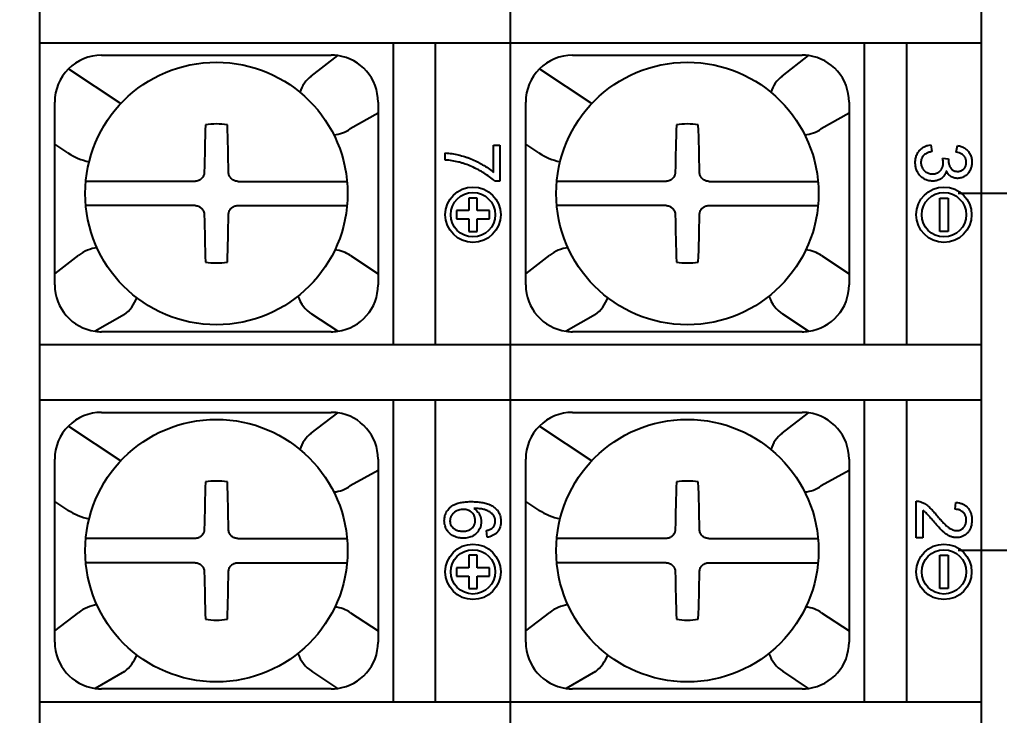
# Model space of a CAD drawing. Header units: millimetres. Extents: x 3108 to 3521, y -1583 to -1296.
# Drawn here: x 3258.38 to 3279.29, y -1423.5 to -1408.66 of the extents above; entities that cross this region are included whole.
import ezdxf

# ---------------------------------------------------------------- set-up
doc = ezdxf.new("R2010")
doc.units = ezdxf.units.MM
doc.styles.add('굴림', font='', dxfattribs={"width": 0.9})
doc.styles.get('굴림').set_extended_font_data('GulimChe')
doc.dimstyles.new('ISO-25', dxfattribs={"dimtxt": 1.7, "dimasz": 2, "dimexe": 1.25, "dimexo": 2, "dimtad": 1, "dimzin": 9, "dimdsep": 46, "dimtxsty": '굴림', "dimcen": 2.5, "dimclrd": 4, "dimclre": 4, "dimclrt": 4, "dimadec": 0, "dimazin": 0, "dimtfac": 1, "dimtmove": 0, "dimatfit": 3, "dimfxl": 1, "dimarcsym": 0})

# ---------------------------------------------------------------- blocks, each defined once
blk = doc.blocks.new('*D42')
at = {"color": 4, "lineweight": -2, "ltscale": 0.3, "transparency": 16777216}
for p, q in [((3289.005, -1404.173), (3293.217, -1404.173)), ((3291.967, -1426.173), (3291.967, -1406.173)), ((3280.905, -1428.173), (3293.217, -1428.173))]:
    blk.add_line(p, q, dxfattribs=at)
at = {"color": 4, "ltscale": 0.3, "transparency": 16777216}
for points in [[(3291.633, -1406.173), (3292.3, -1406.173), (3291.967, -1404.173)], [(3291.633, -1426.173), (3292.3, -1426.173), (3291.967, -1428.173)]]:
    blk.add_solid(points, dxfattribs=at)
at = {"layer": 'DEFPOINTS', "color": 0, "ltscale": 0.3, "transparency": 16777216}
for p in [(3287.005, -1404.173), (3291.967, -1404.173), (3278.905, -1428.173)]:
    blk.add_point(p, dxfattribs=at)
at = {"color": 4, "ltscale": 0.3, "transparency": 16777216, "insert": (3290.273, -1416.173), "char_height": 1.7, "attachment_point": 5, "rotation": 90, "style": '굴림'}
blk.add_mtext('24{\\W1;(중판취부 Hole)}', dxfattribs=at)
blk = doc.blocks.new('*D43')
at = {"color": 4, "lineweight": -2, "ltscale": 0.3, "transparency": 16777216}
for p, q in [((3287.655, -1400.173), (3296.717, -1400.173)), ((3295.467, -1430.173), (3295.467, -1402.173)), ((3280.905, -1432.173), (3296.717, -1432.173))]:
    blk.add_line(p, q, dxfattribs=at)
at = {"color": 4, "ltscale": 0.3, "transparency": 16777216}
for points in [[(3295.133, -1402.173), (3295.8, -1402.173), (3295.467, -1400.173)], [(3295.133, -1430.173), (3295.8, -1430.173), (3295.467, -1432.173)]]:
    blk.add_solid(points, dxfattribs=at)
at = {"layer": 'DEFPOINTS', "color": 0, "ltscale": 0.3, "transparency": 16777216}
for p in [(3285.655, -1400.173), (3295.467, -1400.173), (3278.905, -1432.173)]:
    blk.add_point(p, dxfattribs=at)
at = {"color": 4, "ltscale": 0.3, "transparency": 16777216, "insert": (3293.972, -1416.173), "char_height": 1.7, "attachment_point": 5, "rotation": 90, "style": '굴림'}
blk.add_mtext('32', dxfattribs=at)
blk = doc.blocks.new('*D44')
at = {"color": 4, "lineweight": -2, "ltscale": 0.3, "transparency": 16777216}
for p, q in [((3278.405, -1412.355), (3285.311, -1412.355)), ((3284.061, -1414.355), (3284.061, -1417.975)), ((3278.405, -1419.975), (3285.311, -1419.975))]:
    blk.add_line(p, q, dxfattribs=at)
at = {"color": 4, "ltscale": 0.3, "transparency": 16777216}
for points in [[(3283.727, -1414.355), (3284.394, -1414.355), (3284.061, -1412.355)], [(3283.727, -1417.975), (3284.394, -1417.975), (3284.061, -1419.975)]]:
    blk.add_solid(points, dxfattribs=at)
at = {"layer": 'DEFPOINTS', "color": 0, "ltscale": 0.3, "transparency": 16777216}
for p in [(3276.405, -1412.355), (3276.405, -1419.975), (3284.061, -1419.975)]:
    blk.add_point(p, dxfattribs=at)
at = {"color": 4, "ltscale": 0.3, "transparency": 16777216, "insert": (3282.564, -1416.165), "char_height": 1.7, "attachment_point": 5, "rotation": 90, "style": '굴림'}
blk.add_mtext('7.62', dxfattribs=at)

msp = doc.modelspace()

# ---------------------------------------------------------------- linework, layer by layer
for p, q in [((3258.805, -1400.173), (3258.805, -1432.173)), ((3268.855, -1409.159), (3268.855, -1407.966)), ((3278.905, -1409.16), (3278.905, -1407.965)), ((3278.905, -1409.156), (3258.805, -1409.156)), ((3266.355, -1409.138), (3266.355, -1415.571)), ((3267.255, -1415.59), (3267.255, -1409.156)), ((3268.855, -1415.566), (3268.855, -1409.179)), ((3276.405, -1409.138), (3276.405, -1415.571)), ((3277.305, -1409.156), (3277.305, -1415.59)), ((3278.905, -1409.171), (3278.905, -1409.16)), ((3278.905, -1409.179), (3278.905, -1409.171)), ((3278.905, -1415.567), (3278.905, -1409.179)), ((3260.13, -1409.415), (3265.03, -1409.415)), ((3264.603, -1409.86), (3265.168, -1409.424)), ((3270.18, -1409.415), (3275.08, -1409.415)), ((3274.653, -1409.86), (3275.218, -1409.424)), ((3259.422, -1409.709), (3260.539, -1410.447)), ((3269.472, -1409.709), (3270.589, -1410.447)), ((3259.13, -1411.314), (3259.13, -1410.415)), ((3266.03, -1410.415), (3266.03, -1410.653)), ((3269.18, -1411.314), (3269.18, -1410.415)), ((3276.08, -1410.415), (3276.08, -1410.653)), ((3266.03, -1410.653), (3265.437, -1410.984)), ((3266.03, -1410.653), (3266.03, -1414.077)), ((3276.08, -1410.653), (3275.487, -1410.984)), ((3276.08, -1410.653), (3276.08, -1414.077)), ((3259.412, -1411.5), (3259.13, -1411.314)), ((3259.13, -1414.077), (3259.13, -1411.314)), ((3269.462, -1411.5), (3269.18, -1411.314)), ((3269.18, -1414.077), (3269.18, -1411.314)), ((3267.464, -1411.651), (3267.464, -1411.501)), ((3268.491, -1411.915), (3268.491, -1411.336)), ((3268.491, -1411.336), (3268.63, -1411.336)), ((3268.63, -1411.336), (3268.63, -1412.101)), ((3277.826, -1411.327), (3277.845, -1411.472)), ((3278.368, -1411.487), (3278.394, -1411.342)), ((3278.073, -1411.613), (3278.201, -1411.629)), ((3268.63, -1412.101), (3268.518, -1412.101)), ((3267.966, -1412.464), (3267.966, -1412.73)), ((3268.143, -1412.464), (3267.966, -1412.464)), ((3268.143, -1412.73), (3268.143, -1412.464)), ((3278.016, -1412.464), (3278.193, -1412.464)), ((3278.016, -1413.173), (3278.016, -1412.464)), ((3278.193, -1412.464), (3278.193, -1413.173)), ((3267.7, -1412.73), (3267.7, -1412.907)), ((3267.966, -1412.73), (3267.7, -1412.73)), ((3268.409, -1412.73), (3268.143, -1412.73)), ((3268.409, -1412.907), (3268.409, -1412.73)), ((3267.7, -1412.907), (3267.966, -1412.907)), ((3267.966, -1412.907), (3267.966, -1413.173)), ((3268.143, -1413.173), (3268.143, -1412.907)), ((3268.143, -1412.907), (3268.409, -1412.907)), ((3267.966, -1413.173), (3268.143, -1413.173)), ((3278.193, -1413.173), (3278.016, -1413.173)), ((3259.13, -1414.077), (3259.642, -1413.682)), ((3265.443, -1413.689), (3266.03, -1414.077)), ((3269.18, -1414.077), (3269.692, -1413.682)), ((3275.493, -1413.689), (3276.08, -1414.077)), ((3259.13, -1414.315), (3259.13, -1414.077)), ((3266.03, -1414.077), (3266.03, -1414.315)), ((3269.18, -1414.315), (3269.18, -1414.077)), ((3276.08, -1414.077), (3276.08, -1414.315)), ((3260.617, -1414.947), (3259.992, -1415.305)), ((3265.168, -1415.305), (3264.616, -1414.94)), ((3270.667, -1414.947), (3270.042, -1415.305)), ((3275.218, -1415.305), (3274.666, -1414.94)), ((3265.03, -1415.315), (3260.13, -1415.315)), ((3275.08, -1415.315), (3270.18, -1415.315)), ((3258.805, -1415.59), (3278.905, -1415.59)), ((3268.855, -1415.574), (3268.855, -1415.566)), ((3268.855, -1415.586), (3268.855, -1415.574)), ((3268.855, -1416.779), (3268.855, -1415.586)), ((3278.905, -1415.574), (3278.905, -1415.567)), ((3278.905, -1415.585), (3278.905, -1415.574)), ((3278.905, -1416.78), (3278.905, -1415.585)), ((3278.905, -1416.776), (3258.805, -1416.776)), ((3266.355, -1416.758), (3266.355, -1423.191)), ((3267.255, -1423.21), (3267.255, -1416.776)), ((3268.855, -1423.186), (3268.855, -1416.799)), ((3276.405, -1416.758), (3276.405, -1423.191)), ((3277.305, -1416.776), (3277.305, -1423.21)), ((3278.905, -1416.791), (3278.905, -1416.78)), ((3278.905, -1416.799), (3278.905, -1416.791)), ((3278.905, -1423.187), (3278.905, -1416.799)), ((3260.13, -1417.035), (3265.03, -1417.035)), ((3264.603, -1417.48), (3265.168, -1417.044)), ((3270.18, -1417.035), (3275.08, -1417.035)), ((3274.653, -1417.48), (3275.218, -1417.044)), ((3259.422, -1417.329), (3260.539, -1418.067)), ((3269.472, -1417.329), (3270.589, -1418.067)), ((3259.13, -1418.934), (3259.13, -1418.035)), ((3266.03, -1418.035), (3266.03, -1418.273)), ((3269.18, -1418.934), (3269.18, -1418.035)), ((3276.08, -1418.035), (3276.08, -1418.273)), ((3266.03, -1418.273), (3265.437, -1418.604)), ((3266.03, -1418.273), (3266.03, -1421.697)), ((3276.08, -1418.273), (3275.487, -1418.604)), ((3276.08, -1418.273), (3276.08, -1421.697)), ((3259.412, -1419.12), (3259.13, -1418.934)), ((3259.13, -1421.697), (3259.13, -1418.934)), ((3269.462, -1419.12), (3269.18, -1418.934)), ((3269.18, -1421.697), (3269.18, -1418.934)), ((3277.514, -1419.709), (3277.514, -1418.928)), ((3278.344, -1419.104), (3278.359, -1418.955)), ((3277.653, -1419.129), (3277.653, -1419.709)), ((3268.356, -1419.699), (3268.345, -1419.555)), ((3277.653, -1419.709), (3277.514, -1419.709)), ((3268.143, -1420.084), (3267.966, -1420.084)), ((3267.966, -1420.084), (3267.966, -1420.35)), ((3268.143, -1420.35), (3268.143, -1420.084)), ((3278.016, -1420.084), (3278.193, -1420.084)), ((3278.016, -1420.793), (3278.016, -1420.084)), ((3278.193, -1420.084), (3278.193, -1420.793)), ((3267.966, -1420.35), (3267.7, -1420.35)), ((3267.7, -1420.35), (3267.7, -1420.527)), ((3268.409, -1420.35), (3268.143, -1420.35)), ((3268.409, -1420.527), (3268.409, -1420.35)), ((3267.7, -1420.527), (3267.966, -1420.527)), ((3267.966, -1420.527), (3267.966, -1420.793)), ((3268.143, -1420.793), (3268.143, -1420.527)), ((3268.143, -1420.527), (3268.409, -1420.527)), ((3267.966, -1420.793), (3268.143, -1420.793)), ((3278.193, -1420.793), (3278.016, -1420.793)), ((3259.13, -1421.697), (3259.642, -1421.302)), ((3265.443, -1421.309), (3266.03, -1421.697)), ((3269.18, -1421.697), (3269.692, -1421.302)), ((3275.493, -1421.309), (3276.08, -1421.697)), ((3259.13, -1421.935), (3259.13, -1421.697)), ((3266.03, -1421.697), (3266.03, -1421.935)), ((3269.18, -1421.935), (3269.18, -1421.697)), ((3276.08, -1421.697), (3276.08, -1421.935)), ((3260.617, -1422.567), (3259.992, -1422.925)), ((3265.168, -1422.925), (3264.616, -1422.56)), ((3270.667, -1422.567), (3270.042, -1422.925)), ((3275.218, -1422.925), (3274.666, -1422.56)), ((3265.03, -1422.935), (3260.13, -1422.935)), ((3275.08, -1422.935), (3270.18, -1422.935)), ((3258.805, -1423.21), (3278.905, -1423.21)), ((3268.855, -1423.194), (3268.855, -1423.186)), ((3268.855, -1423.206), (3268.855, -1423.194)), ((3268.855, -1424.399), (3268.855, -1423.206)), ((3278.905, -1423.194), (3278.905, -1423.187)), ((3278.905, -1423.205), (3278.905, -1423.194)), ((3278.905, -1424.4), (3278.905, -1423.205))]:
    msp.add_line(p, q)
at = {"ltscale": 0.3}
for p, q in [((3262.124, -1412.106), (3259.792, -1412.106)), ((3263.036, -1412.106), (3265.368, -1412.106)), ((3272.174, -1412.106), (3269.842, -1412.106)), ((3273.086, -1412.106), (3275.418, -1412.106)), ((3262.124, -1412.623), (3259.792, -1412.623)), ((3263.036, -1412.623), (3265.368, -1412.623)), ((3272.174, -1412.623), (3269.842, -1412.623)), ((3273.086, -1412.623), (3275.418, -1412.623)), ((3262.124, -1419.726), (3259.792, -1419.726)), ((3263.036, -1419.726), (3265.368, -1419.726)), ((3272.174, -1419.726), (3269.842, -1419.726)), ((3273.086, -1419.726), (3275.418, -1419.726)), ((3262.124, -1420.243), (3259.792, -1420.243)), ((3263.036, -1420.243), (3265.368, -1420.243)), ((3272.174, -1420.243), (3269.842, -1420.243)), ((3273.086, -1420.243), (3275.418, -1420.243))]:
    msp.add_line(p, q, dxfattribs=at)
for centre, radius in [((3262.58, -1412.365), 2.8), ((3272.63, -1412.365), 2.8), ((3268.055, -1412.818), 0.591), ((3268.055, -1412.818), 0.473), ((3278.105, -1412.818), 0.591), ((3278.105, -1412.818), 0.473), ((3262.58, -1419.985), 2.8), ((3272.63, -1419.985), 2.8), ((3268.055, -1420.438), 0.591), ((3278.105, -1420.438), 0.591), ((3268.055, -1420.438), 0.473), ((3278.105, -1420.438), 0.473)]:
    msp.add_circle(centre, radius)
for centre, radius, start, end in [((3260.13, -1410.415), 1, 90, 135.0814), ((3265.03, -1410.415), 1, 82.0558, 90), ((3265.03, -1410.415), 1, 0, 82.0558), ((3270.18, -1410.415), 1, 90, 135.0814), ((3275.08, -1410.415), 1, 82.0558, 90), ((3275.08, -1410.415), 1, 0, 82.0558), ((3260.13, -1410.415), 1, 135.0814, 180), ((3270.18, -1410.415), 1, 135.0814, 180), ((3265.03, -1410.415), 0.7, 127.6139, 162.568), ((3275.08, -1410.415), 0.7, 127.6139, 162.568), ((3262.58, -1412.365), 1.483, 80.9605, 99.0395), ((3272.63, -1412.365), 1.483, 80.9605, 99.0395), ((3265.03, -1410.415), 0.7, 274.4638, 305.5396), ((3275.08, -1410.415), 0.7, 274.4638, 305.5396), ((3260.13, -1410.415), 1.301, 236.5346, 258.1574), ((3270.18, -1410.415), 1.301, 236.5346, 258.1574), ((3260.13, -1414.315), 0.799, 97.163, 127.6139), ((3265.03, -1414.315), 0.75, 56.5346, 84.0409), ((3270.18, -1414.315), 0.799, 97.163, 127.6139), ((3275.08, -1414.315), 0.75, 56.5346, 84.0409), ((3262.58, -1412.365), 1.483, 260.9605, 279.0395), ((3272.63, -1412.365), 1.483, 260.9605, 279.0395), ((3260.13, -1414.315), 1, 180, 262.0558), ((3265.03, -1414.315), 1, 277.9442, 0), ((3270.18, -1414.315), 1, 180, 262.0558), ((3275.08, -1414.315), 1, 277.9442, 0), ((3260.13, -1414.315), 0.799, 307.6139, 339.8732), ((3265.03, -1414.315), 0.75, 198.9259, 236.5346), ((3270.18, -1414.315), 0.799, 307.6139, 339.8732), ((3275.08, -1414.315), 0.75, 198.9259, 236.5346), ((3260.13, -1414.315), 1, 262.0558, 270), ((3265.03, -1414.315), 1, 270, 277.9442), ((3270.18, -1414.315), 1, 262.0558, 270), ((3275.08, -1414.315), 1, 270, 277.9442), ((3260.13, -1418.035), 1, 90, 135.0814), ((3265.03, -1418.035), 1, 82.0558, 90), ((3265.03, -1418.035), 1, 0, 82.0558), ((3270.18, -1418.035), 1, 90, 135.0814), ((3275.08, -1418.035), 1, 82.0558, 90), ((3275.08, -1418.035), 1, 0, 82.0558), ((3260.13, -1418.035), 1, 135.0814, 180), ((3270.18, -1418.035), 1, 135.0814, 180), ((3265.03, -1418.035), 0.7, 127.6139, 162.568), ((3275.08, -1418.035), 0.7, 127.6139, 162.568), ((3262.58, -1419.985), 1.483, 80.9605, 99.0395), ((3265.03, -1418.035), 0.7, 274.4638, 305.5396), ((3272.63, -1419.985), 1.483, 80.9605, 99.0395), ((3275.08, -1418.035), 0.7, 274.4638, 305.5396), ((3260.13, -1418.035), 1.301, 236.5346, 258.1574), ((3270.18, -1418.035), 1.301, 236.5346, 258.1574), ((3260.13, -1421.935), 0.799, 97.163, 127.6139), ((3265.03, -1421.935), 0.75, 56.5346, 84.0409), ((3270.18, -1421.935), 0.799, 97.163, 127.6139), ((3275.08, -1421.935), 0.75, 56.5346, 84.0409), ((3262.58, -1419.985), 1.483, 260.9605, 279.0395), ((3272.63, -1419.985), 1.483, 260.9605, 279.0395), ((3260.13, -1421.935), 1, 180, 262.0558), ((3265.03, -1421.935), 1, 277.9442, 0), ((3270.18, -1421.935), 1, 180, 262.0558), ((3275.08, -1421.935), 1, 277.9442, 0), ((3265.03, -1421.935), 0.75, 198.9259, 236.5346), ((3275.08, -1421.935), 0.75, 198.9259, 236.5346), ((3260.13, -1421.935), 0.799, 307.6139, 339.8732), ((3270.18, -1421.935), 0.799, 307.6139, 339.8732), ((3260.13, -1421.935), 1, 262.0558, 270), ((3265.03, -1421.935), 1, 270, 277.9442), ((3270.18, -1421.935), 1, 262.0558, 270), ((3275.08, -1421.935), 1, 270, 277.9442)]:
    msp.add_arc(centre, radius, start, end)
for centre, major_axis, start_param, end_param in [((3262.752, -1412.366), (0.039, 4.997), 1.273815, 1.479878), ((3262.408, -1412.366), (0.039, -4.997), 1.661715, 1.867778), ((3272.802, -1412.366), (0.039, 4.997), 1.273815, 1.479878), ((3272.458, -1412.366), (0.039, -4.997), 1.661715, 1.867778), ((3262.752, -1412.363), (-0.039, 4.997), 1.661715, 1.867778), ((3262.408, -1412.363), (-0.039, -4.997), 1.273815, 1.479878), ((3272.802, -1412.363), (-0.039, 4.997), 1.661715, 1.867778), ((3272.458, -1412.363), (-0.039, -4.997), 1.273815, 1.479878), ((3262.752, -1419.986), (0.039, 4.997), 1.273815, 1.479878), ((3262.408, -1419.986), (0.039, -4.997), 1.661715, 1.867778), ((3272.802, -1419.986), (0.039, 4.997), 1.273815, 1.479878), ((3272.458, -1419.986), (0.039, -4.997), 1.661715, 1.867778), ((3262.752, -1419.983), (-0.039, 4.997), 1.661715, 1.867778), ((3262.408, -1419.983), (-0.039, -4.997), 1.273815, 1.479878), ((3272.802, -1419.983), (-0.039, 4.997), 1.661715, 1.867778), ((3272.458, -1419.983), (-0.039, -4.997), 1.273815, 1.479878)]:
    msp.add_ellipse(centre, major_axis=major_axis, ratio=0.087156, start_param=start_param, end_param=end_param)
for points, knots in [([(3267.464, -1411.501), (3267.512, -1411.502), (3267.558, -1411.507), (3267.651, -1411.521), (3267.696, -1411.531), (3267.787, -1411.552), (3267.832, -1411.564), (3267.899, -1411.585), (3267.922, -1411.593), (3267.966, -1411.609), (3267.988, -1411.617), (3268.054, -1411.644), (3268.096, -1411.663), (3268.159, -1411.694), (3268.201, -1411.716), (3268.241, -1411.739), (3268.302, -1411.775), (3268.341, -1411.8), (3268.418, -1411.854), (3268.455, -1411.884), (3268.491, -1411.915)], [0, 0, 0, 0, 0.125, 0.125, 0.25, 0.25, 0.375, 0.375, 0.4375, 0.4375, 0.5, 0.5, 0.625, 0.625, 0.6875, 0.75, 0.75, 0.875, 0.875, 1, 1, 1, 1]), ([(3278.154, -1411.88), (3278.148, -1411.907), (3278.139, -1411.932), (3278.121, -1411.968), (3278.113, -1411.979), (3278.098, -1412.001), (3278.089, -1412.011), (3278.07, -1412.03), (3278.06, -1412.039), (3278.038, -1412.054), (3278.015, -1412.069), (3277.99, -1412.079), (3277.965, -1412.088), (3277.952, -1412.091), (3277.912, -1412.099), (3277.886, -1412.101), (3277.832, -1412.101), (3277.805, -1412.098), (3277.766, -1412.089), (3277.753, -1412.085), (3277.728, -1412.076), (3277.691, -1412.06), (3277.657, -1412.039), (3277.626, -1412.013), (3277.616, -1412.004), (3277.597, -1411.985), (3277.588, -1411.975), (3277.571, -1411.954), (3277.563, -1411.943), (3277.549, -1411.92), (3277.529, -1411.885), (3277.515, -1411.848), (3277.504, -1411.809), (3277.502, -1411.796), (3277.497, -1411.769), (3277.494, -1411.743), (3277.493, -1411.716), (3277.493, -1411.69), (3277.494, -1411.676), (3277.496, -1411.65), (3277.497, -1411.636), (3277.502, -1411.61), (3277.508, -1411.584), (3277.517, -1411.559), (3277.527, -1411.534), (3277.533, -1411.521), (3277.552, -1411.486), (3277.568, -1411.464), (3277.586, -1411.444)], [0, 0, 0, 0, 0.0625, 0.0625, 0.09375, 0.09375, 0.125, 0.125, 0.15625, 0.15625, 0.1875, 0.21875, 0.21875, 0.25, 0.25, 0.3125, 0.3125, 0.375, 0.375, 0.40625, 0.40625, 0.4375, 0.5, 0.5, 0.53125, 0.53125, 0.5625, 0.5625, 0.59375, 0.59375, 0.625, 0.6875, 0.6875, 0.71875, 0.71875, 0.75, 0.78125, 0.78125, 0.8125, 0.8125, 0.84375, 0.84375, 0.875, 0.90625, 0.90625, 0.9375, 0.9375, 1, 1, 1, 1]), ([(3277.586, -1411.444), (3277.601, -1411.427), (3277.618, -1411.412), (3277.655, -1411.384), (3277.674, -1411.372), (3277.705, -1411.358), (3277.715, -1411.353), (3277.737, -1411.345), (3277.748, -1411.342), (3277.781, -1411.333), (3277.803, -1411.329), (3277.826, -1411.327)], [0, 0, 0, 0, 0.25, 0.25, 0.5, 0.5, 0.625, 0.625, 0.75, 0.75, 1, 1, 1, 1]), ([(3277.845, -1411.472), (3277.821, -1411.477), (3277.796, -1411.484), (3277.761, -1411.496), (3277.749, -1411.501), (3277.726, -1411.512), (3277.715, -1411.519), (3277.694, -1411.533), (3277.684, -1411.54), (3277.671, -1411.554), (3277.666, -1411.559), (3277.658, -1411.568), (3277.647, -1411.583), (3277.637, -1411.6), (3277.629, -1411.617), (3277.627, -1411.623), (3277.623, -1411.635), (3277.621, -1411.641), (3277.617, -1411.66), (3277.615, -1411.672), (3277.613, -1411.698), (3277.613, -1411.71), (3277.615, -1411.735), (3277.616, -1411.748), (3277.622, -1411.773), (3277.629, -1411.797), (3277.641, -1411.82), (3277.651, -1411.836), (3277.654, -1411.841), (3277.662, -1411.851), (3277.666, -1411.856), (3277.678, -1411.871), (3277.687, -1411.88), (3277.701, -1411.892), (3277.706, -1411.896), (3277.716, -1411.904), (3277.732, -1411.915), (3277.749, -1411.923), (3277.772, -1411.933), (3277.784, -1411.937), (3277.809, -1411.943), (3277.821, -1411.945), (3277.847, -1411.947), (3277.86, -1411.947), (3277.885, -1411.946), (3277.897, -1411.945), (3277.922, -1411.94), (3277.934, -1411.937), (3277.958, -1411.928), (3277.976, -1411.92), (3277.991, -1411.91), (3278.002, -1411.902), (3278.007, -1411.898), (3278.021, -1411.886), (3278.03, -1411.877), (3278.042, -1411.862), (3278.046, -1411.857), (3278.053, -1411.846), (3278.057, -1411.841), (3278.066, -1411.824), (3278.074, -1411.807), (3278.08, -1411.789), (3278.083, -1411.777), (3278.084, -1411.77), (3278.088, -1411.752), (3278.089, -1411.739), (3278.09, -1411.72), (3278.09, -1411.714), (3278.089, -1411.701), (3278.089, -1411.695), (3278.087, -1411.676), (3278.085, -1411.663), (3278.08, -1411.638), (3278.077, -1411.626), (3278.073, -1411.613)], [0, 0, 0, 0, 0.0625, 0.0625, 0.09375, 0.09375, 0.125, 0.125, 0.15625, 0.15625, 0.171875, 0.171875, 0.1875, 0.21875, 0.21875, 0.234375, 0.234375, 0.25, 0.25, 0.28125, 0.28125, 0.3125, 0.3125, 0.34375, 0.34375, 0.375, 0.40625, 0.40625, 0.421875, 0.421875, 0.4375, 0.4375, 0.46875, 0.46875, 0.484375, 0.484375, 0.5, 0.53125, 0.53125, 0.5625, 0.5625, 0.59375, 0.59375, 0.625, 0.625, 0.65625, 0.65625, 0.6875, 0.6875, 0.71875, 0.734375, 0.734375, 0.75, 0.75, 0.78125, 0.78125, 0.796875, 0.796875, 0.8125, 0.8125, 0.84375, 0.859375, 0.859375, 0.875, 0.875, 0.90625, 0.90625, 0.921875, 0.921875, 0.9375, 0.9375, 0.96875, 0.96875, 1, 1, 1, 1]), ([(3278.394, -1411.342), (3278.422, -1411.347), (3278.449, -1411.354), (3278.487, -1411.368), (3278.5, -1411.373), (3278.519, -1411.383), (3278.525, -1411.386), (3278.537, -1411.393), (3278.543, -1411.396), (3278.572, -1411.415), (3278.594, -1411.433), (3278.622, -1411.464), (3278.631, -1411.475), (3278.647, -1411.498), (3278.654, -1411.509), (3278.667, -1411.534), (3278.673, -1411.547), (3278.682, -1411.573), (3278.69, -1411.6), (3278.695, -1411.627), (3278.699, -1411.655), (3278.7, -1411.669), (3278.701, -1411.711), (3278.7, -1411.738), (3278.693, -1411.78), (3278.69, -1411.793), (3278.682, -1411.82), (3278.678, -1411.833), (3278.662, -1411.872), (3278.649, -1411.896), (3278.625, -1411.931), (3278.616, -1411.941), (3278.597, -1411.962), (3278.586, -1411.971), (3278.564, -1411.988), (3278.553, -1411.996), (3278.528, -1412.01), (3278.516, -1412.016), (3278.497, -1412.024), (3278.49, -1412.027), (3278.477, -1412.031), (3278.47, -1412.033), (3278.45, -1412.038), (3278.436, -1412.04), (3278.408, -1412.043), (3278.394, -1412.043), (3278.373, -1412.042), (3278.366, -1412.042), (3278.352, -1412.04), (3278.332, -1412.036), (3278.312, -1412.03), (3278.286, -1412.02), (3278.273, -1412.014), (3278.249, -1411.999), (3278.238, -1411.991), (3278.217, -1411.973), (3278.207, -1411.962), (3278.189, -1411.941), (3278.181, -1411.929), (3278.167, -1411.906), (3278.16, -1411.893), (3278.154, -1411.88)], [0, 0, 0, 0, 0.0625, 0.0625, 0.09375, 0.09375, 0.109375, 0.109375, 0.125, 0.125, 0.1875, 0.1875, 0.21875, 0.21875, 0.25, 0.25, 0.28125, 0.28125, 0.3125, 0.34375, 0.34375, 0.375, 0.375, 0.4375, 0.4375, 0.46875, 0.46875, 0.5, 0.5, 0.5625, 0.5625, 0.59375, 0.59375, 0.625, 0.625, 0.65625, 0.65625, 0.6875, 0.6875, 0.703125, 0.703125, 0.71875, 0.71875, 0.75, 0.75, 0.78125, 0.78125, 0.796875, 0.796875, 0.8125, 0.84375, 0.84375, 0.875, 0.875, 0.90625, 0.90625, 0.9375, 0.9375, 0.96875, 0.96875, 1, 1, 1, 1]), ([(3278.201, -1411.629), (3278.2, -1411.635), (3278.2, -1411.64), (3278.199, -1411.65), (3278.199, -1411.656), (3278.199, -1411.671), (3278.2, -1411.682), (3278.203, -1411.702), (3278.204, -1411.713), (3278.209, -1411.733), (3278.215, -1411.753), (3278.222, -1411.773), (3278.231, -1411.792), (3278.236, -1411.801), (3278.247, -1411.819), (3278.252, -1411.828), (3278.262, -1411.84), (3278.266, -1411.844), (3278.274, -1411.851), (3278.277, -1411.855), (3278.29, -1411.865), (3278.299, -1411.87), (3278.317, -1411.88), (3278.327, -1411.883), (3278.347, -1411.889), (3278.358, -1411.891), (3278.379, -1411.894), (3278.389, -1411.894), (3278.41, -1411.894), (3278.42, -1411.893), (3278.441, -1411.889), (3278.452, -1411.887), (3278.466, -1411.882), (3278.471, -1411.88), (3278.481, -1411.875), (3278.485, -1411.873), (3278.499, -1411.865), (3278.508, -1411.859), (3278.52, -1411.849), (3278.523, -1411.845), (3278.531, -1411.838), (3278.535, -1411.834), (3278.545, -1411.822), (3278.551, -1411.813), (3278.561, -1411.795), (3278.565, -1411.785), (3278.573, -1411.766), (3278.575, -1411.755), (3278.579, -1411.735), (3278.58, -1411.724), (3278.581, -1411.703), (3278.581, -1411.693), (3278.58, -1411.672), (3278.578, -1411.662), (3278.575, -1411.646), (3278.574, -1411.641), (3278.571, -1411.631), (3278.569, -1411.626), (3278.564, -1411.611), (3278.559, -1411.602), (3278.551, -1411.588), (3278.548, -1411.584), (3278.542, -1411.575), (3278.539, -1411.571), (3278.528, -1411.559), (3278.521, -1411.552), (3278.505, -1411.538), (3278.496, -1411.532), (3278.478, -1411.521), (3278.469, -1411.516), (3278.45, -1411.508), (3278.44, -1411.504), (3278.41, -1411.494), (3278.389, -1411.49), (3278.368, -1411.487)], [0, 0, 0, 0, 0.015625, 0.015625, 0.03125, 0.03125, 0.0625, 0.0625, 0.09375, 0.09375, 0.125, 0.15625, 0.15625, 0.1875, 0.1875, 0.21875, 0.21875, 0.234375, 0.234375, 0.25, 0.25, 0.28125, 0.28125, 0.3125, 0.3125, 0.34375, 0.34375, 0.375, 0.375, 0.40625, 0.40625, 0.4375, 0.4375, 0.453125, 0.453125, 0.46875, 0.46875, 0.5, 0.5, 0.515625, 0.515625, 0.53125, 0.53125, 0.5625, 0.5625, 0.59375, 0.59375, 0.625, 0.625, 0.65625, 0.65625, 0.6875, 0.6875, 0.71875, 0.71875, 0.734375, 0.734375, 0.75, 0.75, 0.78125, 0.78125, 0.796875, 0.796875, 0.8125, 0.8125, 0.84375, 0.84375, 0.875, 0.875, 0.90625, 0.90625, 0.9375, 0.9375, 1, 1, 1, 1]), ([(3268.518, -1412.101), (3268.482, -1412.067), (3268.444, -1412.037), (3268.366, -1411.979), (3268.325, -1411.953), (3268.263, -1411.914), (3268.242, -1411.902), (3268.199, -1411.878), (3268.178, -1411.866), (3268.113, -1411.832), (3268.069, -1411.811), (3267.98, -1411.772), (3267.935, -1411.754), (3267.866, -1411.73), (3267.843, -1411.722), (3267.797, -1411.708), (3267.774, -1411.702), (3267.657, -1411.672), (3267.562, -1411.657), (3267.464, -1411.651)], [0, 0, 0, 0, 0.125, 0.125, 0.25, 0.25, 0.3125, 0.3125, 0.375, 0.375, 0.5, 0.5, 0.625, 0.625, 0.6875, 0.6875, 0.75, 0.75, 1, 1, 1, 1]), ([(3262.322, -1411.909), (3262.321, -1411.922), (3262.32, -1411.935), (3262.316, -1411.953), (3262.314, -1411.96), (3262.311, -1411.972), (3262.308, -1411.978), (3262.301, -1411.996), (3262.295, -1412.007), (3262.28, -1412.028), (3262.272, -1412.039), (3262.254, -1412.057), (3262.244, -1412.065), (3262.228, -1412.076), (3262.222, -1412.079), (3262.211, -1412.085), (3262.205, -1412.088), (3262.188, -1412.096), (3262.175, -1412.099), (3262.15, -1412.105), (3262.137, -1412.106), (3262.124, -1412.106)], [0, 0, 0, 0, 0.125, 0.125, 0.1875, 0.1875, 0.25, 0.25, 0.375, 0.375, 0.5, 0.5, 0.625, 0.625, 0.6875, 0.6875, 0.75, 0.75, 0.875, 0.875, 1, 1, 1, 1]), ([(3263.036, -1412.106), (3263.023, -1412.106), (3263.01, -1412.105), (3262.991, -1412.101), (3262.985, -1412.099), (3262.973, -1412.095), (3262.967, -1412.093), (3262.949, -1412.086), (3262.937, -1412.079), (3262.916, -1412.065), (3262.906, -1412.057), (3262.888, -1412.039), (3262.88, -1412.029), (3262.869, -1412.013), (3262.865, -1412.007), (3262.859, -1411.996), (3262.856, -1411.99), (3262.849, -1411.972), (3262.845, -1411.96), (3262.84, -1411.935), (3262.838, -1411.922), (3262.838, -1411.909)], [0, 0, 0, 0, 0.125, 0.125, 0.1875, 0.1875, 0.25, 0.25, 0.375, 0.375, 0.5, 0.5, 0.625, 0.625, 0.6875, 0.6875, 0.75, 0.75, 0.875, 0.875, 1, 1, 1, 1]), ([(3272.372, -1411.909), (3272.371, -1411.922), (3272.37, -1411.935), (3272.366, -1411.953), (3272.364, -1411.96), (3272.361, -1411.972), (3272.358, -1411.978), (3272.351, -1411.996), (3272.345, -1412.007), (3272.33, -1412.028), (3272.322, -1412.039), (3272.304, -1412.057), (3272.294, -1412.065), (3272.278, -1412.076), (3272.272, -1412.079), (3272.261, -1412.085), (3272.255, -1412.088), (3272.238, -1412.096), (3272.225, -1412.099), (3272.2, -1412.105), (3272.187, -1412.106), (3272.174, -1412.106)], [0, 0, 0, 0, 0.125, 0.125, 0.1875, 0.1875, 0.25, 0.25, 0.375, 0.375, 0.5, 0.5, 0.625, 0.625, 0.6875, 0.6875, 0.75, 0.75, 0.875, 0.875, 1, 1, 1, 1]), ([(3273.086, -1412.106), (3273.073, -1412.106), (3273.06, -1412.105), (3273.041, -1412.101), (3273.035, -1412.099), (3273.023, -1412.095), (3273.017, -1412.093), (3272.999, -1412.086), (3272.987, -1412.079), (3272.966, -1412.065), (3272.956, -1412.057), (3272.938, -1412.039), (3272.93, -1412.029), (3272.919, -1412.013), (3272.915, -1412.007), (3272.909, -1411.996), (3272.906, -1411.99), (3272.899, -1411.972), (3272.895, -1411.96), (3272.89, -1411.935), (3272.888, -1411.922), (3272.888, -1411.909)], [0, 0, 0, 0, 0.125, 0.125, 0.1875, 0.1875, 0.25, 0.25, 0.375, 0.375, 0.5, 0.5, 0.625, 0.625, 0.6875, 0.6875, 0.75, 0.75, 0.875, 0.875, 1, 1, 1, 1]), ([(3262.124, -1412.623), (3262.137, -1412.623), (3262.15, -1412.624), (3262.169, -1412.628), (3262.175, -1412.63), (3262.187, -1412.634), (3262.193, -1412.636), (3262.211, -1412.644), (3262.222, -1412.65), (3262.244, -1412.664), (3262.254, -1412.672), (3262.272, -1412.691), (3262.28, -1412.7), (3262.291, -1412.717), (3262.294, -1412.722), (3262.3, -1412.733), (3262.303, -1412.739), (3262.311, -1412.757), (3262.315, -1412.769), (3262.32, -1412.795), (3262.321, -1412.807), (3262.322, -1412.82)], [0, 0, 0, 0, 0.125, 0.125, 0.1875, 0.1875, 0.25, 0.25, 0.375, 0.375, 0.5, 0.5, 0.625, 0.625, 0.6875, 0.6875, 0.75, 0.75, 0.875, 0.875, 1, 1, 1, 1]), ([(3262.838, -1412.82), (3262.838, -1412.807), (3262.84, -1412.795), (3262.844, -1412.776), (3262.845, -1412.77), (3262.849, -1412.757), (3262.851, -1412.751), (3262.859, -1412.733), (3262.865, -1412.722), (3262.879, -1412.701), (3262.888, -1412.691), (3262.906, -1412.673), (3262.916, -1412.664), (3262.932, -1412.654), (3262.937, -1412.65), (3262.949, -1412.644), (3262.955, -1412.641), (3262.972, -1412.634), (3262.984, -1412.63), (3263.01, -1412.624), (3263.023, -1412.623), (3263.036, -1412.623)], [0, 0, 0, 0, 0.125, 0.125, 0.1875, 0.1875, 0.25, 0.25, 0.375, 0.375, 0.5, 0.5, 0.625, 0.625, 0.6875, 0.6875, 0.75, 0.75, 0.875, 0.875, 1, 1, 1, 1]), ([(3272.174, -1412.623), (3272.187, -1412.623), (3272.2, -1412.624), (3272.219, -1412.628), (3272.225, -1412.63), (3272.237, -1412.634), (3272.243, -1412.636), (3272.261, -1412.644), (3272.272, -1412.65), (3272.294, -1412.664), (3272.304, -1412.672), (3272.322, -1412.691), (3272.33, -1412.7), (3272.341, -1412.717), (3272.344, -1412.722), (3272.35, -1412.733), (3272.353, -1412.739), (3272.361, -1412.757), (3272.365, -1412.769), (3272.37, -1412.795), (3272.371, -1412.807), (3272.372, -1412.82)], [0, 0, 0, 0, 0.125, 0.125, 0.1875, 0.1875, 0.25, 0.25, 0.375, 0.375, 0.5, 0.5, 0.625, 0.625, 0.6875, 0.6875, 0.75, 0.75, 0.875, 0.875, 1, 1, 1, 1]), ([(3272.888, -1412.82), (3272.888, -1412.807), (3272.89, -1412.795), (3272.894, -1412.776), (3272.895, -1412.77), (3272.899, -1412.757), (3272.901, -1412.751), (3272.909, -1412.733), (3272.915, -1412.722), (3272.929, -1412.701), (3272.938, -1412.691), (3272.956, -1412.673), (3272.966, -1412.664), (3272.982, -1412.654), (3272.987, -1412.65), (3272.999, -1412.644), (3273.005, -1412.641), (3273.022, -1412.634), (3273.034, -1412.63), (3273.06, -1412.624), (3273.073, -1412.623), (3273.086, -1412.623)], [0, 0, 0, 0, 0.125, 0.125, 0.1875, 0.1875, 0.25, 0.25, 0.375, 0.375, 0.5, 0.5, 0.625, 0.625, 0.6875, 0.6875, 0.75, 0.75, 0.875, 0.875, 1, 1, 1, 1]), ([(3268.073, -1419.084), (3268.104, -1419.104), (3268.131, -1419.127), (3268.16, -1419.162), (3268.165, -1419.169), (3268.176, -1419.184), (3268.18, -1419.192), (3268.194, -1419.215), (3268.201, -1419.231), (3268.211, -1419.256), (3268.214, -1419.265), (3268.219, -1419.282), (3268.226, -1419.309), (3268.229, -1419.335), (3268.231, -1419.371), (3268.231, -1419.389), (3268.227, -1419.425), (3268.224, -1419.443), (3268.217, -1419.469), (3268.215, -1419.477), (3268.209, -1419.494), (3268.205, -1419.503), (3268.194, -1419.527), (3268.181, -1419.551), (3268.165, -1419.572), (3268.154, -1419.586), (3268.148, -1419.593), (3268.129, -1419.613), (3268.116, -1419.626), (3268.095, -1419.643), (3268.088, -1419.648), (3268.073, -1419.658), (3268.066, -1419.663), (3268.042, -1419.677), (3268.01, -1419.693), (3267.976, -1419.704), (3267.941, -1419.712), (3267.923, -1419.715), (3267.888, -1419.719), (3267.87, -1419.72), (3267.834, -1419.72), (3267.816, -1419.72), (3267.78, -1419.716), (3267.762, -1419.713), (3267.727, -1419.706), (3267.693, -1419.696), (3267.66, -1419.682), (3267.628, -1419.666), (3267.612, -1419.657), (3267.582, -1419.637), (3267.568, -1419.626), (3267.548, -1419.608), (3267.542, -1419.601), (3267.529, -1419.588), (3267.524, -1419.581), (3267.507, -1419.56), (3267.497, -1419.546), (3267.484, -1419.522), (3267.48, -1419.514), (3267.472, -1419.498), (3267.469, -1419.489), (3267.46, -1419.464), (3267.455, -1419.447), (3267.45, -1419.42), (3267.448, -1419.412), (3267.446, -1419.394), (3267.445, -1419.385), (3267.443, -1419.358), (3267.443, -1419.34), (3267.446, -1419.304), (3267.448, -1419.286), (3267.458, -1419.233), (3267.469, -1419.199), (3267.49, -1419.159), (3267.495, -1419.151), (3267.505, -1419.136), (3267.52, -1419.113), (3267.543, -1419.086), (3267.562, -1419.068), (3267.576, -1419.055), (3267.583, -1419.05), (3267.604, -1419.033), (3267.619, -1419.024), (3267.65, -1419.006), (3267.667, -1418.999), (3267.7, -1418.985), (3267.717, -1418.979), (3267.768, -1418.964), (3267.803, -1418.957), (3267.856, -1418.949), (3267.874, -1418.947), (3267.91, -1418.944), (3267.927, -1418.942), (3267.981, -1418.94), (3268.016, -1418.939), (3268.087, -1418.941), (3268.123, -1418.943), (3268.194, -1418.949), (3268.229, -1418.954), (3268.3, -1418.968), (3268.334, -1418.976), (3268.385, -1418.994), (3268.402, -1419), (3268.435, -1419.015), (3268.451, -1419.023), (3268.497, -1419.05), (3268.525, -1419.072), (3268.556, -1419.105), (3268.562, -1419.111), (3268.574, -1419.125), (3268.579, -1419.132), (3268.595, -1419.154), (3268.604, -1419.169), (3268.616, -1419.194), (3268.619, -1419.202), (3268.626, -1419.219), (3268.635, -1419.244), (3268.641, -1419.27), (3268.647, -1419.305), (3268.649, -1419.323), (3268.651, -1419.359), (3268.651, -1419.377), (3268.649, -1419.404), (3268.648, -1419.413), (3268.646, -1419.431), (3268.644, -1419.44), (3268.639, -1419.466), (3268.634, -1419.483), (3268.624, -1419.509), (3268.621, -1419.517), (3268.613, -1419.533), (3268.609, -1419.541), (3268.595, -1419.564), (3268.584, -1419.579), (3268.572, -1419.592)], [0, 0, 0, 0, 0.03125, 0.03125, 0.039062, 0.039062, 0.046875, 0.046875, 0.0625, 0.0625, 0.070312, 0.070312, 0.078125, 0.09375, 0.09375, 0.109375, 0.109375, 0.125, 0.125, 0.132812, 0.132812, 0.140625, 0.140625, 0.15625, 0.164062, 0.164062, 0.171875, 0.171875, 0.1875, 0.1875, 0.195312, 0.195312, 0.203125, 0.203125, 0.21875, 0.234375, 0.234375, 0.25, 0.25, 0.265625, 0.265625, 0.28125, 0.28125, 0.296875, 0.296875, 0.3125, 0.328125, 0.328125, 0.34375, 0.34375, 0.359375, 0.359375, 0.367187, 0.367187, 0.375, 0.375, 0.390625, 0.390625, 0.398437, 0.398437, 0.40625, 0.40625, 0.421875, 0.421875, 0.429687, 0.429687, 0.4375, 0.4375, 0.453125, 0.453125, 0.46875, 0.46875, 0.5, 0.5, 0.507812, 0.507812, 0.515625, 0.53125, 0.539062, 0.539062, 0.546875, 0.546875, 0.5625, 0.5625, 0.578125, 0.578125, 0.59375, 0.59375, 0.625, 0.625, 0.640625, 0.640625, 0.65625, 0.65625, 0.6875, 0.6875, 0.71875, 0.71875, 0.75, 0.75, 0.78125, 0.78125, 0.796875, 0.796875, 0.8125, 0.8125, 0.84375, 0.84375, 0.851562, 0.851562, 0.859375, 0.859375, 0.875, 0.875, 0.882812, 0.882812, 0.890625, 0.90625, 0.90625, 0.921875, 0.921875, 0.9375, 0.9375, 0.945312, 0.945312, 0.953125, 0.953125, 0.96875, 0.96875, 0.976563, 0.976563, 0.984375, 0.984375, 1, 1, 1, 1]), ([(3277.514, -1418.928), (3277.531, -1418.927), (3277.548, -1418.928), (3277.582, -1418.934), (3277.599, -1418.938), (3277.615, -1418.945)], [0, 0, 0, 0, 0.5, 0.5, 1, 1, 1, 1]), ([(3277.615, -1418.945), (3277.649, -1418.957), (3277.68, -1418.974), (3277.725, -1419.003), (3277.739, -1419.014), (3277.768, -1419.036), (3277.781, -1419.048), (3277.821, -1419.084), (3277.846, -1419.11), (3277.894, -1419.162), (3277.917, -1419.189), (3277.951, -1419.23), (3277.962, -1419.244), (3277.985, -1419.271), (3277.997, -1419.285), (3278.032, -1419.326), (3278.055, -1419.352), (3278.104, -1419.404), (3278.129, -1419.429), (3278.169, -1419.465), (3278.182, -1419.476), (3278.204, -1419.492), (3278.211, -1419.498), (3278.226, -1419.508), (3278.233, -1419.512), (3278.256, -1419.526), (3278.272, -1419.534), (3278.305, -1419.547), (3278.323, -1419.552), (3278.349, -1419.557), (3278.358, -1419.558), (3278.375, -1419.559), (3278.384, -1419.558), (3278.411, -1419.556), (3278.429, -1419.553), (3278.454, -1419.544), (3278.462, -1419.54), (3278.478, -1419.532), (3278.493, -1419.522), (3278.507, -1419.511), (3278.52, -1419.499), (3278.526, -1419.492), (3278.537, -1419.478), (3278.542, -1419.471), (3278.552, -1419.456), (3278.556, -1419.448), (3278.567, -1419.424), (3278.572, -1419.407), (3278.577, -1419.38), (3278.579, -1419.371), (3278.58, -1419.353), (3278.581, -1419.345), (3278.581, -1419.318), (3278.579, -1419.3), (3278.573, -1419.265), (3278.568, -1419.248), (3278.557, -1419.223), (3278.553, -1419.215), (3278.544, -1419.2), (3278.539, -1419.193), (3278.528, -1419.179), (3278.522, -1419.172), (3278.509, -1419.16), (3278.502, -1419.154), (3278.481, -1419.138), (3278.465, -1419.129), (3278.44, -1419.119), (3278.431, -1419.117), (3278.414, -1419.112), (3278.406, -1419.11), (3278.379, -1419.106), (3278.361, -1419.104), (3278.344, -1419.104)], [0, 0, 0, 0, 0.0625, 0.0625, 0.09375, 0.09375, 0.125, 0.125, 0.1875, 0.1875, 0.25, 0.25, 0.28125, 0.28125, 0.3125, 0.3125, 0.375, 0.375, 0.4375, 0.4375, 0.46875, 0.46875, 0.484375, 0.484375, 0.5, 0.5, 0.53125, 0.53125, 0.5625, 0.5625, 0.578125, 0.578125, 0.59375, 0.59375, 0.625, 0.625, 0.640625, 0.640625, 0.65625, 0.671875, 0.671875, 0.6875, 0.6875, 0.703125, 0.703125, 0.71875, 0.71875, 0.75, 0.75, 0.765625, 0.765625, 0.78125, 0.78125, 0.8125, 0.8125, 0.84375, 0.84375, 0.859375, 0.859375, 0.875, 0.875, 0.890625, 0.890625, 0.90625, 0.90625, 0.9375, 0.9375, 0.953125, 0.953125, 0.96875, 0.96875, 1, 1, 1, 1]), ([(3278.359, -1418.955), (3278.38, -1418.957), (3278.402, -1418.96), (3278.444, -1418.969), (3278.464, -1418.975), (3278.495, -1418.987), (3278.505, -1418.991), (3278.525, -1419.001), (3278.544, -1419.011), (3278.561, -1419.023), (3278.579, -1419.036), (3278.587, -1419.044), (3278.611, -1419.066), (3278.624, -1419.083), (3278.643, -1419.11), (3278.648, -1419.119), (3278.659, -1419.138), (3278.663, -1419.148), (3278.676, -1419.178), (3278.683, -1419.198), (3278.69, -1419.23), (3278.692, -1419.241), (3278.696, -1419.262), (3278.697, -1419.273), (3278.7, -1419.305), (3278.701, -1419.327), (3278.7, -1419.37), (3278.699, -1419.391), (3278.693, -1419.435), (3278.688, -1419.456), (3278.679, -1419.487), (3278.675, -1419.497), (3278.667, -1419.517), (3278.662, -1419.527), (3278.647, -1419.556), (3278.635, -1419.574), (3278.615, -1419.599), (3278.608, -1419.607), (3278.592, -1419.622), (3278.584, -1419.63), (3278.559, -1419.65), (3278.541, -1419.662), (3278.512, -1419.677), (3278.503, -1419.682), (3278.482, -1419.69), (3278.451, -1419.7), (3278.419, -1419.705), (3278.387, -1419.707), (3278.376, -1419.708), (3278.354, -1419.707), (3278.343, -1419.706), (3278.322, -1419.704), (3278.311, -1419.702), (3278.29, -1419.698), (3278.279, -1419.695), (3278.248, -1419.685), (3278.228, -1419.677), (3278.189, -1419.657), (3278.171, -1419.646), (3278.135, -1419.621), (3278.118, -1419.608), (3278.086, -1419.58), (3278.07, -1419.565), (3278.039, -1419.535), (3278.025, -1419.52), (3277.98, -1419.473), (3277.952, -1419.44), (3277.895, -1419.375), (3277.867, -1419.342), (3277.825, -1419.293), (3277.811, -1419.277), (3277.783, -1419.244), (3277.768, -1419.228), (3277.746, -1419.205), (3277.739, -1419.197), (3277.723, -1419.182), (3277.715, -1419.175), (3277.69, -1419.154), (3277.672, -1419.141), (3277.653, -1419.129)], [0, 0, 0, 0, 0.03125, 0.03125, 0.0625, 0.0625, 0.078125, 0.078125, 0.09375, 0.109375, 0.109375, 0.125, 0.125, 0.15625, 0.15625, 0.171875, 0.171875, 0.1875, 0.1875, 0.21875, 0.21875, 0.234375, 0.234375, 0.25, 0.25, 0.28125, 0.28125, 0.3125, 0.3125, 0.34375, 0.34375, 0.359375, 0.359375, 0.375, 0.375, 0.40625, 0.40625, 0.421875, 0.421875, 0.4375, 0.4375, 0.46875, 0.46875, 0.484375, 0.484375, 0.5, 0.53125, 0.53125, 0.546875, 0.546875, 0.5625, 0.5625, 0.578125, 0.578125, 0.59375, 0.59375, 0.625, 0.625, 0.65625, 0.65625, 0.6875, 0.6875, 0.71875, 0.71875, 0.75, 0.75, 0.8125, 0.8125, 0.875, 0.875, 0.90625, 0.90625, 0.9375, 0.9375, 0.953125, 0.953125, 0.96875, 0.96875, 1, 1, 1, 1]), ([(3268.032, -1419.175), (3268.02, -1419.164), (3268.007, -1419.153), (3267.986, -1419.14), (3267.978, -1419.136), (3267.963, -1419.129), (3267.956, -1419.126), (3267.932, -1419.117), (3267.916, -1419.113), (3267.891, -1419.109), (3267.883, -1419.108), (3267.867, -1419.107), (3267.858, -1419.107), (3267.834, -1419.107), (3267.817, -1419.108), (3267.784, -1419.112), (3267.768, -1419.116), (3267.736, -1419.125), (3267.721, -1419.131), (3267.698, -1419.141), (3267.691, -1419.145), (3267.676, -1419.153), (3267.669, -1419.157), (3267.649, -1419.172), (3267.636, -1419.182), (3267.619, -1419.201), (3267.614, -1419.207), (3267.604, -1419.22), (3267.599, -1419.227), (3267.591, -1419.242), (3267.587, -1419.249), (3267.58, -1419.264), (3267.577, -1419.272), (3267.569, -1419.296), (3267.566, -1419.312), (3267.563, -1419.345), (3267.563, -1419.362), (3267.568, -1419.394), (3267.572, -1419.41), (3267.585, -1419.441), (3267.593, -1419.456), (3267.608, -1419.476), (3267.614, -1419.482), (3267.625, -1419.494), (3267.631, -1419.5), (3267.637, -1419.506)], [0, 0, 0, 0, 0.0625, 0.0625, 0.09375, 0.09375, 0.125, 0.125, 0.1875, 0.1875, 0.21875, 0.21875, 0.25, 0.25, 0.3125, 0.3125, 0.375, 0.375, 0.4375, 0.4375, 0.46875, 0.46875, 0.5, 0.5, 0.5625, 0.5625, 0.59375, 0.59375, 0.625, 0.625, 0.65625, 0.65625, 0.6875, 0.6875, 0.75, 0.75, 0.8125, 0.8125, 0.875, 0.875, 0.9375, 0.9375, 0.96875, 0.96875, 1, 1, 1, 1]), ([(3267.637, -1419.506), (3267.65, -1419.517), (3267.67, -1419.531), (3267.692, -1419.543), (3267.707, -1419.549), (3267.715, -1419.552), (3267.739, -1419.56), (3267.755, -1419.564), (3267.787, -1419.569), (3267.804, -1419.571), (3267.837, -1419.572), (3267.854, -1419.572), (3267.887, -1419.57), (3267.903, -1419.567), (3267.936, -1419.56), (3267.952, -1419.555), (3267.975, -1419.545), (3267.982, -1419.542), (3267.997, -1419.533), (3268.004, -1419.529), (3268.024, -1419.514), (3268.036, -1419.503), (3268.053, -1419.485), (3268.058, -1419.478), (3268.068, -1419.465), (3268.077, -1419.451), (3268.084, -1419.436), (3268.09, -1419.42), (3268.092, -1419.412), (3268.099, -1419.388), (3268.101, -1419.372), (3268.103, -1419.347), (3268.103, -1419.338), (3268.102, -1419.322), (3268.1, -1419.305), (3268.097, -1419.289), (3268.093, -1419.273), (3268.09, -1419.265), (3268.081, -1419.242), (3268.073, -1419.227), (3268.055, -1419.2), (3268.044, -1419.187), (3268.032, -1419.175)], [0, 0, 0, 0, 0.0625, 0.09375, 0.09375, 0.125, 0.125, 0.1875, 0.1875, 0.25, 0.25, 0.3125, 0.3125, 0.375, 0.375, 0.4375, 0.4375, 0.46875, 0.46875, 0.5, 0.5, 0.5625, 0.5625, 0.59375, 0.59375, 0.625, 0.65625, 0.65625, 0.6875, 0.6875, 0.75, 0.75, 0.78125, 0.78125, 0.8125, 0.84375, 0.84375, 0.875, 0.875, 0.9375, 0.9375, 1, 1, 1, 1]), ([(3268.469, -1419.5), (3268.481, -1419.489), (3268.491, -1419.477), (3268.504, -1419.458), (3268.508, -1419.451), (3268.515, -1419.437), (3268.521, -1419.422), (3268.525, -1419.407), (3268.528, -1419.391), (3268.53, -1419.384), (3268.532, -1419.36), (3268.531, -1419.344), (3268.529, -1419.32), (3268.527, -1419.313), (3268.524, -1419.297), (3268.519, -1419.282), (3268.513, -1419.268), (3268.506, -1419.254), (3268.502, -1419.247), (3268.493, -1419.234), (3268.488, -1419.228), (3268.478, -1419.216), (3268.473, -1419.21), (3268.457, -1419.193), (3268.444, -1419.182), (3268.407, -1419.154), (3268.379, -1419.139), (3268.343, -1419.124), (3268.336, -1419.121), (3268.321, -1419.116), (3268.313, -1419.113), (3268.291, -1419.107), (3268.276, -1419.103), (3268.23, -1419.094), (3268.199, -1419.091), (3268.136, -1419.086), (3268.105, -1419.085), (3268.073, -1419.084)], [0, 0, 0, 0, 0.0625, 0.0625, 0.09375, 0.09375, 0.125, 0.15625, 0.15625, 0.1875, 0.1875, 0.25, 0.25, 0.28125, 0.28125, 0.3125, 0.34375, 0.34375, 0.375, 0.375, 0.40625, 0.40625, 0.4375, 0.4375, 0.5, 0.5, 0.625, 0.625, 0.65625, 0.65625, 0.6875, 0.6875, 0.75, 0.75, 0.875, 0.875, 1, 1, 1, 1]), ([(3262.322, -1419.529), (3262.321, -1419.542), (3262.32, -1419.555), (3262.316, -1419.573), (3262.314, -1419.58), (3262.311, -1419.592), (3262.308, -1419.598), (3262.301, -1419.616), (3262.295, -1419.627), (3262.28, -1419.648), (3262.272, -1419.659), (3262.254, -1419.677), (3262.244, -1419.685), (3262.228, -1419.696), (3262.222, -1419.699), (3262.211, -1419.705), (3262.205, -1419.708), (3262.188, -1419.716), (3262.175, -1419.719), (3262.15, -1419.725), (3262.137, -1419.726), (3262.124, -1419.726)], [0, 0, 0, 0, 0.125, 0.125, 0.1875, 0.1875, 0.25, 0.25, 0.375, 0.375, 0.5, 0.5, 0.625, 0.625, 0.6875, 0.6875, 0.75, 0.75, 0.875, 0.875, 1, 1, 1, 1]), ([(3263.036, -1419.726), (3263.023, -1419.726), (3263.01, -1419.725), (3262.991, -1419.721), (3262.985, -1419.719), (3262.973, -1419.715), (3262.967, -1419.713), (3262.949, -1419.706), (3262.937, -1419.699), (3262.916, -1419.685), (3262.906, -1419.677), (3262.888, -1419.659), (3262.88, -1419.649), (3262.869, -1419.633), (3262.865, -1419.627), (3262.859, -1419.616), (3262.856, -1419.61), (3262.849, -1419.592), (3262.845, -1419.58), (3262.84, -1419.555), (3262.838, -1419.542), (3262.838, -1419.529)], [0, 0, 0, 0, 0.125, 0.125, 0.1875, 0.1875, 0.25, 0.25, 0.375, 0.375, 0.5, 0.5, 0.625, 0.625, 0.6875, 0.6875, 0.75, 0.75, 0.875, 0.875, 1, 1, 1, 1]), ([(3268.345, -1419.555), (3268.367, -1419.55), (3268.389, -1419.544), (3268.421, -1419.531), (3268.432, -1419.526), (3268.451, -1419.515), (3268.461, -1419.508), (3268.469, -1419.5)], [0, 0, 0, 0, 0.5, 0.5, 0.75, 0.75, 1, 1, 1, 1]), ([(3268.572, -1419.592), (3268.559, -1419.608), (3268.544, -1419.622), (3268.51, -1419.647), (3268.493, -1419.657), (3268.465, -1419.67), (3268.456, -1419.674), (3268.437, -1419.681), (3268.427, -1419.685), (3268.397, -1419.693), (3268.377, -1419.697), (3268.356, -1419.699)], [0, 0, 0, 0, 0.25, 0.25, 0.5, 0.5, 0.625, 0.625, 0.75, 0.75, 1, 1, 1, 1]), ([(3272.372, -1419.529), (3272.371, -1419.542), (3272.37, -1419.555), (3272.366, -1419.573), (3272.364, -1419.58), (3272.361, -1419.592), (3272.358, -1419.598), (3272.351, -1419.616), (3272.345, -1419.627), (3272.33, -1419.648), (3272.322, -1419.659), (3272.304, -1419.677), (3272.294, -1419.685), (3272.278, -1419.696), (3272.272, -1419.699), (3272.261, -1419.705), (3272.255, -1419.708), (3272.238, -1419.716), (3272.225, -1419.719), (3272.2, -1419.725), (3272.187, -1419.726), (3272.174, -1419.726)], [0, 0, 0, 0, 0.125, 0.125, 0.1875, 0.1875, 0.25, 0.25, 0.375, 0.375, 0.5, 0.5, 0.625, 0.625, 0.6875, 0.6875, 0.75, 0.75, 0.875, 0.875, 1, 1, 1, 1]), ([(3273.086, -1419.726), (3273.073, -1419.726), (3273.06, -1419.725), (3273.041, -1419.721), (3273.035, -1419.719), (3273.023, -1419.715), (3273.017, -1419.713), (3272.999, -1419.706), (3272.987, -1419.699), (3272.966, -1419.685), (3272.956, -1419.677), (3272.938, -1419.659), (3272.93, -1419.649), (3272.919, -1419.633), (3272.915, -1419.627), (3272.909, -1419.616), (3272.906, -1419.61), (3272.899, -1419.592), (3272.895, -1419.58), (3272.89, -1419.555), (3272.888, -1419.542), (3272.888, -1419.529)], [0, 0, 0, 0, 0.125, 0.125, 0.1875, 0.1875, 0.25, 0.25, 0.375, 0.375, 0.5, 0.5, 0.625, 0.625, 0.6875, 0.6875, 0.75, 0.75, 0.875, 0.875, 1, 1, 1, 1]), ([(3262.124, -1420.243), (3262.137, -1420.243), (3262.15, -1420.244), (3262.169, -1420.248), (3262.175, -1420.25), (3262.187, -1420.254), (3262.193, -1420.256), (3262.211, -1420.264), (3262.222, -1420.27), (3262.244, -1420.284), (3262.254, -1420.292), (3262.272, -1420.311), (3262.28, -1420.32), (3262.291, -1420.337), (3262.294, -1420.342), (3262.3, -1420.353), (3262.303, -1420.359), (3262.311, -1420.377), (3262.315, -1420.389), (3262.32, -1420.415), (3262.321, -1420.427), (3262.322, -1420.44)], [0, 0, 0, 0, 0.125, 0.125, 0.1875, 0.1875, 0.25, 0.25, 0.375, 0.375, 0.5, 0.5, 0.625, 0.625, 0.6875, 0.6875, 0.75, 0.75, 0.875, 0.875, 1, 1, 1, 1]), ([(3262.838, -1420.44), (3262.838, -1420.427), (3262.84, -1420.415), (3262.844, -1420.396), (3262.845, -1420.39), (3262.849, -1420.377), (3262.851, -1420.371), (3262.859, -1420.353), (3262.865, -1420.342), (3262.879, -1420.321), (3262.888, -1420.311), (3262.906, -1420.293), (3262.916, -1420.284), (3262.932, -1420.274), (3262.937, -1420.27), (3262.949, -1420.264), (3262.955, -1420.261), (3262.972, -1420.254), (3262.984, -1420.25), (3263.01, -1420.244), (3263.023, -1420.243), (3263.036, -1420.243)], [0, 0, 0, 0, 0.125, 0.125, 0.1875, 0.1875, 0.25, 0.25, 0.375, 0.375, 0.5, 0.5, 0.625, 0.625, 0.6875, 0.6875, 0.75, 0.75, 0.875, 0.875, 1, 1, 1, 1]), ([(3272.174, -1420.243), (3272.187, -1420.243), (3272.2, -1420.244), (3272.219, -1420.248), (3272.225, -1420.25), (3272.237, -1420.254), (3272.243, -1420.256), (3272.261, -1420.264), (3272.272, -1420.27), (3272.294, -1420.284), (3272.304, -1420.292), (3272.322, -1420.311), (3272.33, -1420.32), (3272.341, -1420.337), (3272.344, -1420.342), (3272.35, -1420.353), (3272.353, -1420.359), (3272.361, -1420.377), (3272.365, -1420.389), (3272.37, -1420.415), (3272.371, -1420.427), (3272.372, -1420.44)], [0, 0, 0, 0, 0.125, 0.125, 0.1875, 0.1875, 0.25, 0.25, 0.375, 0.375, 0.5, 0.5, 0.625, 0.625, 0.6875, 0.6875, 0.75, 0.75, 0.875, 0.875, 1, 1, 1, 1]), ([(3272.888, -1420.44), (3272.888, -1420.427), (3272.89, -1420.415), (3272.894, -1420.396), (3272.895, -1420.39), (3272.899, -1420.377), (3272.901, -1420.371), (3272.909, -1420.353), (3272.915, -1420.342), (3272.929, -1420.321), (3272.938, -1420.311), (3272.956, -1420.293), (3272.966, -1420.284), (3272.982, -1420.274), (3272.987, -1420.27), (3272.999, -1420.264), (3273.005, -1420.261), (3273.022, -1420.254), (3273.034, -1420.25), (3273.06, -1420.244), (3273.073, -1420.243), (3273.086, -1420.243)], [0, 0, 0, 0, 0.125, 0.125, 0.1875, 0.1875, 0.25, 0.25, 0.375, 0.375, 0.5, 0.5, 0.625, 0.625, 0.6875, 0.6875, 0.75, 0.75, 0.875, 0.875, 1, 1, 1, 1])]:
    msp.add_open_spline(points, degree=3, knots=knots)

# ---------------------------------------------------------------- dimensions: what is measured, and where the dimension line sits
for base, p1, p2, picture, middle in [((3295.467, -1400.173), (3278.905, -1432.173), (3285.655, -1400.173), '*D43', (3293.972, -1416.173)), ((3284.061, -1419.975), (3276.405, -1412.355), (3276.405, -1419.975), '*D44', (3282.564, -1416.165))]:
    dim = msp.add_linear_dim(base=base, p1=p1, p2=p2, angle=90, dimstyle='ISO-25', override={"dimasz": 2}, dxfattribs=at)
    dim.commit()
    dim.dimension.update_dxf_attribs({"geometry": picture, "text_midpoint": middle})
dim = msp.add_linear_dim(base=(3291.967, -1404.173), p1=(3278.905, -1428.173), p2=(3287.005, -1404.173), angle=90, text='<>{\\W1;(중판취부 Hole)}', dimstyle='ISO-25', override={"dimasz": 2}, dxfattribs=at)
dim.commit()
dim.dimension.update_dxf_attribs({"geometry": '*D42', "text_midpoint": (3290.273, -1416.173)})

# ---------------------------------------------------------------- leaders
msp.add_leader([(3239.991, -1421.823), (3251.108, -1437.792), (3262.27, -1437.792)], dimstyle='ISO-25', override={"dimasz": 2}, dxfattribs=at)

doc.saveas('drawing.dxf')
